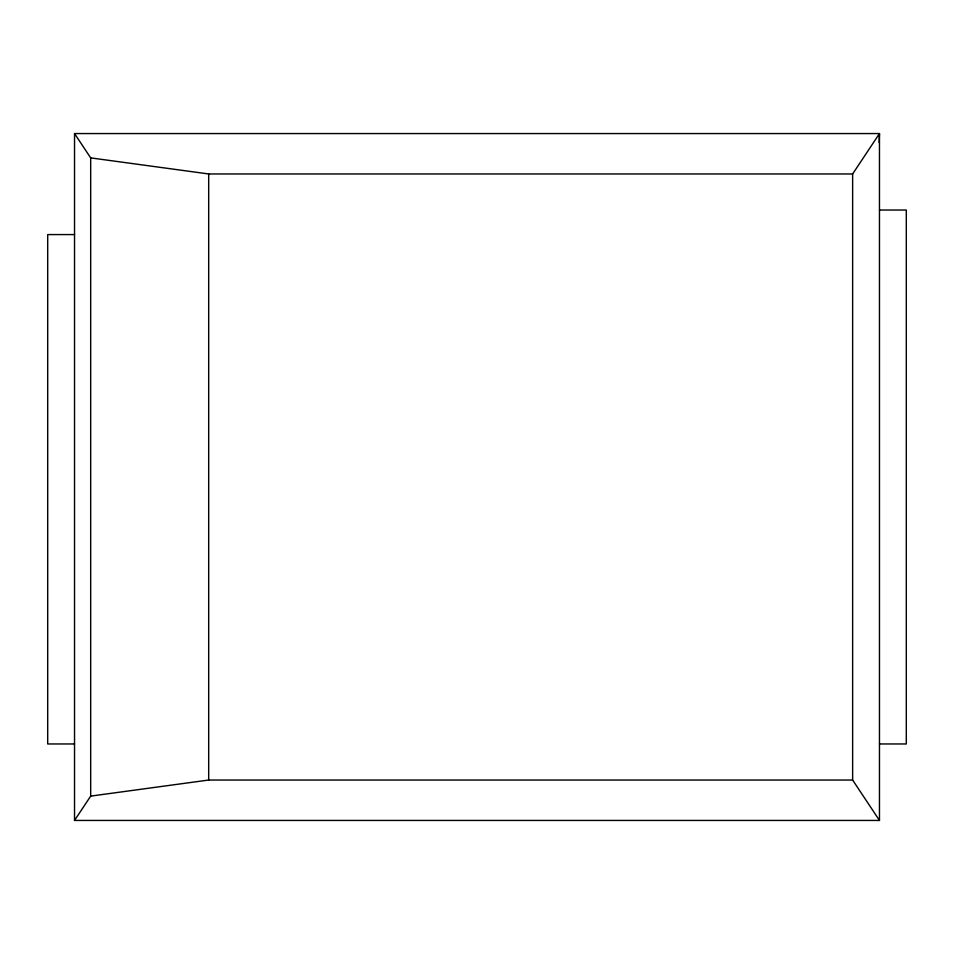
<?xml version="1.0" encoding="UTF-8"?>
<svg xmlns="http://www.w3.org/2000/svg" width="954" height="954" viewBox="0 0 954 954"><rect width="100%" height="100%" fill="white"/><g stroke="black" fill="none" stroke-linecap="round" stroke-linejoin="round"><path stroke-width="1.43" d="M879.123 142.48L879.469 133.56L74.531 133.56L74.531 820.44L879.469 820.44L879.469 133.56L852.637 173.962L852.637 780.038L879.469 820.44M74.531 820.44L90.678 796.113L90.678 157.887L74.531 133.56M90.678 796.113L208.687 780.038L852.637 780.038M90.678 157.887L208.687 173.962L852.637 173.962M879.469 210.035L906.3 210.035L906.3 743.965L879.469 743.965M74.531 234.577L47.7 234.577L47.7 743.965L74.531 743.965M208.687 173.962L208.687 780.038"/></g></svg>
